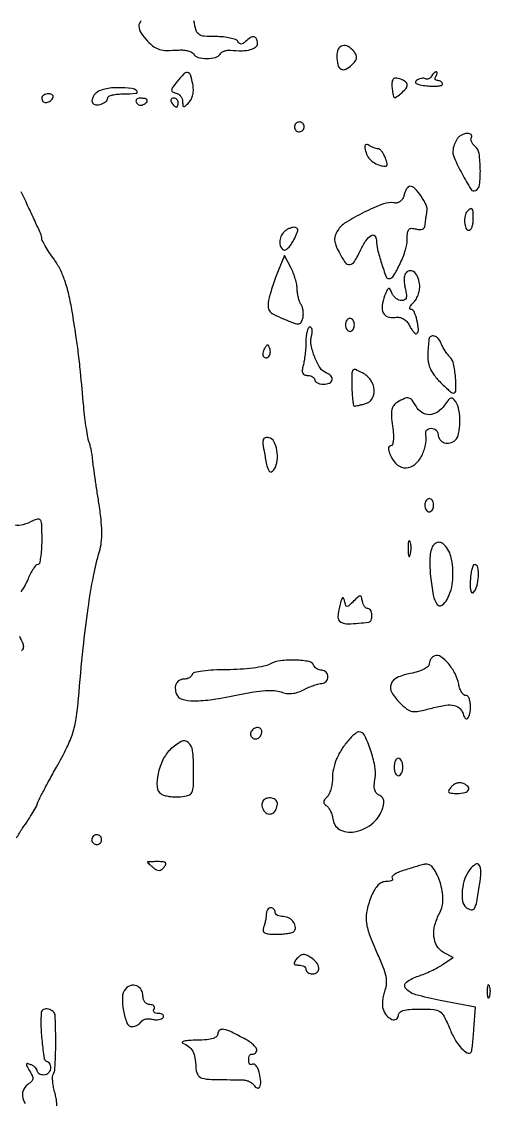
# Model space of a CAD drawing. Extents: x 0 to 5034, y 0 to 2560.
# Drawn here: x 4488.4 to 4594.9, y 1785.6 to 2031.4 of the extents above; entities that cross this region are included whole.
import ezdxf

# ---------------------------------------------------------------- set-up
doc = ezdxf.new("R2010")
doc.units = 0

msp = doc.modelspace()

# ---------------------------------------------------------------- linework, layer by layer
for points in [[(4515.530357, 2031.563435, 0.21924), (4515.072348, 2030.424967, 0.127468), (4515.585331, 2028.78252, 0.057338), (4517, 2027, 0.035938), (4518.482248, 2025.716782, 0.091171), (4519.753572, 2025.087117, 0.070342), (4521.357731, 2024.865021, 0.01538), (4524.150833, 2024.959002, -0.038435), (4525.213776, 2024.945777, -0.04368), (4526.216325, 2024.766886, -0.048627), (4527.022545, 2024.462446, -0.140663), (4527.45985, 2024.064964, 0.193548), (4528.521468, 2023.283004, 0.062497), (4530.495817, 2023.029596, 0.062526), (4532.469813, 2023.271765, 0.194982), (4533.529573, 2024.04785, -0.103752), (4533.899643, 2024.436947, -0.059505), (4534.474985, 2024.740011, -0.055675), (4535.155046, 2024.91708, -0.060393), (4535.83859, 2024.932696, 0.024407), (4538.502995, 2024.80205, 0.062401), (4540.416996, 2025.041486, 0.10685), (4541.57658, 2025.618869, 0.227802), (4542, 2026.5, 0.101148), (4541.795111, 2027.502458, 0.259373), (4541.229783, 2027.941225, 0.181614), (4540.370693, 2027.760937, 0.054862), (4539.312868, 2026.912868, -0.047458), (4538.768438, 2026.463023, -0.150038), (4538.321227, 2026.325735, -0.181024), (4537.927179, 2026.473233, -0.075363), (4537.553851, 2026.912868, 0.171497), (4537.029735, 2027.334564, 0.030963), (4535.807485, 2027.680655, 0.030212), (4534.259292, 2027.920381, 0.023308), (4532.552274, 2028, -0.016646), (4529.862737, 2028.089564, -0.139444), (4528.729289, 2028.495204, -0.166348), (4528.078103, 2029.406691, -0.02631), (4527.551757, 2031.575803, -0.029408)], [(4487.308561, 1845.895712, -0.026207), (4488.643139, 1848.071769, 0.005614), (4489.929371, 1849.987335, 0.008227), (4491.013922, 1851.703334, 0.004517), (4491.887673, 1853.167119, 0.133055), (4492, 1853.581753, -0.118468), (4492.106427, 1854.024628, -0.001955), (4493.276547, 1856.296649, -0.004946), (4494.68024, 1858.932182, -0.003251), (4496.345692, 1861.939315, 0.013137), (4498.717152, 1866.428392, 0.037511), (4500.042011, 1869.700214, 0.039986), (4500.817605, 1873.015206, 0.016637), (4501.352829, 1877.583455, -0.004956), (4502.42331, 1889.027428, -0.009694), (4503.542845, 1898.115572, -0.012062), (4504.758324, 1905.366815, -0.024055), (4506.131444, 1911.019403, 0.045206), (4506.538007, 1913.066505, 0.029849), (4506.648439, 1915.464383, 0.023866), (4506.469536, 1918.375335, 0.012057), (4505.981195, 1922.019403, -0.001916), (4505.50974, 1925.066683, -0.002076), (4505.074455, 1928.03695, -0.001952), (4504.72186, 1930.585956, -0.010095), (4504.560873, 1932, 0.01542), (4504.427864, 1933.067069, 0.012361), (4504.221079, 1934.20625, 0.012549), (4503.977168, 1935.250876, 0.030812), (4503.73217, 1936, -0.05077), (4503.467599, 1936.933297, -0.006674), (4503.136127, 1938.96875, -0.007696), (4502.811431, 1941.401336, -0.006378), (4502.538757, 1944, 0.001201), (4501.793303, 1951.890794, 0.006078), (4501.3134, 1956.286329, 0.007898), (4500.783145, 1960.141111, 0.003003), (4499.92657, 1965.5, 0.015087), (4499.155715, 1969.409448, 0.027256), (4498.256076, 1972.545698, 0.032481), (4497.161288, 1975.143885, 0.039724), (4495.799255, 1977.400038, -0.011097), (4494.727217, 1978.965866, -0.014535), (4493.822281, 1980.444886, -0.012052), (4493.140177, 1981.705683, -0.118503), (4493, 1982.288827, 0.103125), (4492.857754, 1982.97117, 0.00282), (4491.620712, 1985.766086, 0.005718), (4490.103753, 1989.041149, 0.003877), (4488.304551, 1992.737849, 0.010556)], [(4486.818935, 1917.017896, 0.094451), (4488.840888, 1917.159721, 0.058323), (4491.065741, 1918.035184, -0.084278), (4492.143211, 1918.396123, -0.342502), (4492.709393, 1918.083221, -0.095633), (4492.958066, 1916.945972, -0.006147), (4493, 1913.535184, -0.01492), (4492.936665, 1911.413207, -0.024444), (4492.741888, 1909.62596, -0.021483), (4492.466454, 1908.269924, -0.344606), (4492.12132, 1908, 0.215294), (4491.701155, 1907.810289, 0.030699), (4491.105993, 1907.045312, 0.030366), (4490.477582, 1905.994813, 0.021577), (4489.898779, 1904.75, -0.030656), (4489.216187, 1903.349031, -0.020173), (4488.270931, 1901.824474, -0.020315)], [(4487.933574, 1891.722731, -0.02111), (4488.713598, 1890.04103, -0.14207), (4488.813345, 1889.136511, -0.166519), (4488.404726, 1888.392838, -0.031847)], [(4496.414856, 1784.976663, 0.027883), (4496.389834, 1785.88252, 0.028226), (4496.232438, 1787.001011, 0.020768), (4495.93758, 1788.217645, -0.024114), (4495.644667, 1789.462577, -0.028165), (4495.491422, 1790.667074, -0.02895), (4495.478887, 1791.682234, -0.127697), (4495.653974, 1792.249135, 0.124031), (4495.991267, 1793.313917, 0.007287), (4496.146553, 1796.732325, 0.010619), (4496.186129, 1800.861658, 0.007498), (4496.0625, 1805.5, 0.206753), (4495.623627, 1806.409924, 0.120576), (4494.527288, 1806.971856, 0.146207), (4493.434787, 1806.909833, 0.283714), (4492.911139, 1806.25, 0.039346), (4492.800033, 1803.422806, 0.016414), (4493.075502, 1799.613963, 0.008135), (4493.535712, 1795.838397, 0.278325), (4494.079441, 1795.166667, -0.200136), (4494.825267, 1794.482283, -0.154784), (4494.965405, 1793.377302, -0.153613), (4494.442822, 1792.387623, -0.197544), (4493.5, 1792, -0.057609), (4492.926285, 1792.066322, -0.076852), (4492.440625, 1792.262322, -0.095748), (4492.115158, 1792.552359, -0.164455), (4492, 1792.893011, 0.137736), (4491.892308, 1793.27653, 0.061449), (4491.563673, 1793.691135, 0.054172), (4491.082821, 1794.071758, 0.04877), (4490.514633, 1794.356011, 0.031988), (4489.752358, 1794.593861, 0.433279), (4489.53362, 1794.450793, 0.174191), (4489.603318, 1794.047363, 0.009695), (4490.264633, 1792.932487, -0.027422), (4490.845017, 1791.86996, -0.119043), (4490.992317, 1791.172523, -0.17298), (4490.780829, 1790.629511, -0.075137), (4490.183516, 1790.119381, 0.129885), (4488.959956, 1788.82071, 0.150556), (4488.626257, 1787.161196, 0.140629), (4489.28297, 1785.516312, 0.108659)]]:
    msp.add_lwpolyline(points, format="xyb")
for points in [[(4560, 2023.559017, 0.05856), (4560.228983, 2021.610592, 0.207965), (4560.967376, 2020.627205, 0.250806), (4562.073906, 2020.599336, 0.079946), (4563.453898, 2021.596755, 0.038464), (4564.195782, 2022.462493, 0.120711), (4564.485824, 2023.165379, 0.14581), (4564.391541, 2023.841849, 0.066262), (4563.912073, 2024.605946, 0.087505), (4562.564305, 2025.74926, 0.200221), (4561.268403, 2025.923599, 0.22506), (4560.338816, 2025.133872, 0.106354)], [(4523.704284, 2017.736755, 0.012691), (4522.722622, 2016.448328, 0.132862), (4522.489902, 2015.832894, 0.306933), (4522.701283, 2015.444364, 0.067784), (4523.454284, 2015.176676, -0.095588), (4524.044711, 2014.929273, -0.079339), (4524.545946, 2014.466296, -0.078274), (4524.883425, 2013.863641, -0.088795), (4525, 2013.21239, 0.023137), (4525.041682, 2012.312123, 0.352377), (4525.244464, 2012.103045, 0.221895), (4525.587997, 2012.214458, 0.011909), (4526.42795, 2013.035714, 0.082247), (4526.979457, 2013.826969, 0.059559), (4527.323795, 2014.846841, 0.054331), (4527.438866, 2016.016325, 0.046285), (4527.311373, 2017.25, 0.028652), (4526.783415, 2019.294023, 0.289343), (4526.13953, 2019.833544, 0.24026), (4525.274207, 2019.529929, 0.02133)], [(4572.717159, 2018.206326, 0.087361), (4572.551535, 2017.63517, 0.037308), (4572.524899, 2016.837486, 0.027595), (4572.62702, 2015.781162, 0.011659), (4572.875, 2014.377555, 0.513667), (4573.312931, 2014.18011, 0.043928), (4574.500498, 2015.015925, 0.036461), (4575.67904, 2016.167823, 0.182988), (4576, 2017.015456, 0.238017), (4575.6356, 2017.737582, 0.072157), (4574.521766, 2018.334634, 0.076252), (4573.331478, 2018.570697, 0.297828)], [(4581.489919, 2018.983688, -0.069989), (4581.195223, 2018.629036, -0.085838), (4580.832272, 2018.398202, -0.100122), (4580.459435, 2018.324319, -0.138277), (4580.133156, 2018.417705, 0.128521), (4579.759713, 2018.53238, 0.054412), (4579.232774, 2018.497328, 0.048935), (4578.647606, 2018.33353, 0.045745), (4578.091232, 2018.056384, 0.224861), (4577.850707, 2017.685114, 0.312273), (4578.025438, 2017.343555, 0.078031), (4578.855845, 2017.052765, 0.016218), (4580.388977, 2016.823168, 0.02061), (4581.773338, 2016.719139, 0.034511), (4582.939262, 2016.760201, 0.039459), (4583.781624, 2016.916163, 0.339412), (4584, 2017.200801, 0.131561), (4583.918395, 2017.505575, 0.100608), (4583.688914, 2017.765235, 0.088127), (4583.345635, 2017.939902, 0.073854), (4582.940983, 2018, -0.108972), (4582.586039, 2018.078288, -0.182303), (4582.3746, 2018.29375, -0.161196), (4582.343488, 2018.6179, -0.082592), (4582.5, 2019, 0.034804), (4582.701786, 2019.383844, 0.074368), (4582.789612, 2019.70625, 0.143517), (4582.754342, 2019.914721, 0.287043), (4582.618034, 2020, 0.142639), (4582.38311, 2019.931589, 0.041668), (4582.0804, 2019.701458, 0.038173), (4581.767145, 2019.37265, 0.032835)], [(4505.311187, 2015.16938, 0.050252), (4504.84271, 2014.595457, 0.06032), (4504.531161, 2013.972391, 0.071061), (4504.413582, 2013.396187, 0.154457), (4504.522834, 2012.963054, 0.242241), (4505.274995, 2012.510245, 0.096398), (4506.505284, 2012.665624, 0.093996), (4507.610133, 2013.276794, 0.223116), (4508, 2014.106989, -0.299238), (4508.227423, 2014.452965, -0.042242), (4509.077083, 2014.737678, -0.036764), (4510.261429, 2014.935378, -0.022981), (4511.666667, 2015, 0.023126), (4514.40721, 2015.126822, 0.626225), (4514.603764, 2015.650045, 0.180558), (4513.465428, 2016.205437, 0.017363), (4510.337655, 2016.39939, 0.033322), (4508.82485, 2016.339737, 0.033502), (4507.336159, 2016.079576, 0.035487), (4506.075846, 2015.674564, 0.101323)], [(4493, 2014, 0.092995), (4493.071618, 2013.618268, 0.096318), (4493.276414, 2013.29375, 0.099231), (4493.581949, 2013.076556, 0.105429), (4493.940983, 2013, 0.089642), (4494.346558, 2013.073302, 0.053229), (4494.7871, 2013.29375, 0.051032), (4495.193797, 2013.617485, 0.06081), (4495.5, 2014, 0.139169), (4495.607943, 2014.379648, 0.191142), (4495.478525, 2014.70625, 0.138808), (4495.110654, 2014.926733, 0.066118), (4494.559017, 2015, 0.062283), (4493.962904, 2014.925455, 0.080552), (4493.457961, 2014.70625, 0.097988), (4493.120018, 2014.381379, 0.153634)], [(4514.510081, 2012.983688, 0.090427), (4514.820631, 2012.639411, 0.095498), (4515.22714, 2012.434921, 0.099685), (4515.665803, 2012.401101, 0.108373), (4516.069098, 2012.542705, 0.050477), (4516.838655, 2013.13314, 0.315493), (4516.933879, 2013.592818, 0.25701), (4516.519563, 2013.914842, 0.039415), (4515.440983, 2014, 0.067432), (4514.890269, 2013.925389, 0.140899), (4514.524436, 2013.701458, 0.190788), (4514.397824, 2013.36964, 0.136093)], [(4522.5, 2013, 0.029505), (4522.768994, 2012.617226, 0.035638), (4523.066025, 2012.29375, 0.038439), (4523.34829, 2012.065539, 0.151918), (4523.559017, 2012, 0.210953), (4523.727648, 2012.07446, 0.081139), (4523.870461, 2012.29375, 0.061769), (4523.967655, 2012.617151, 0.042167), (4524, 2013, 0.105053), (4523.918938, 2013.381556, 0.099167), (4523.688914, 2013.70625, 0.09642), (4523.345238, 2013.923877, 0.093332), (4522.940983, 2014, 0.108972), (4522.586039, 2013.921712, 0.182303), (4522.3746, 2013.70625, 0.161196), (4522.343488, 2013.3821, 0.082592)], [(4550.552786, 2008.08541, 0.099038), (4550.401684, 2007.679226, 0.097945), (4550.417584, 2007.244476, 0.097945), (4550.597789, 2006.848514, 0.099038), (4550.91459, 2006.552786, 0.099038), (4551.320774, 2006.401684, 0.097945), (4551.755524, 2006.417584, 0.097945), (4552.151486, 2006.597789, 0.099038), (4552.447214, 2006.91459, 0.099038), (4552.598316, 2007.320774, 0.097945), (4552.582416, 2007.755524, 0.097945), (4552.402211, 2008.151486, 0.099038), (4552.08541, 2008.447214, 0.099038), (4551.679226, 2008.598316, 0.097945), (4551.244476, 2008.582416, 0.097945), (4550.848514, 2008.402211, 0.099038)], [(4587.337137, 2004.75, 0.024254), (4587.026326, 2004.194209, 0.018364), (4586.73834, 2003.557343, 0.018682), (4586.511878, 2002.93809, 0.040467), (4586.395255, 2002.445212, 0.142633), (4586.65347, 2000.498924, 0.020061), (4588.45382, 1996.82247, 0.015248), (4590.510618, 1993.279513, 0.387279), (4591.5, 1993, 0.253192), (4592.412343, 1994.302066, 0.031925), (4592.595109, 1997.854725, 0.033591), (4592.308939, 2001.442919, 0.184898), (4591.374418, 2003.104224, -0.056009), (4590.897932, 2003.599395, -0.068466), (4590.580264, 2004.157378, -0.081634), (4590.462294, 2004.690117, -0.153333), (4590.570027, 2005.113307, 0.155734), (4590.653928, 2005.44947, 0.191412), (4590.516432, 2005.739534, 0.128281), (4590.152964, 2005.935617, 0.059962), (4589.618034, 2006, 0.072798), (4588.986376, 2005.907543, 0.052711), (4588.329271, 2005.632812, 0.052891), (4587.746779, 2005.228282, 0.075066)], [(4566.365905, 2002.754763, 0.06162), (4566.773252, 2001.303415, 0.081624), (4567.500514, 2000.142383, 0.082826), (4568.55166, 1999.287073, 0.065589), (4569.9104, 1998.733682, 0.032457), (4570.934884, 1998.535711, 0.277228), (4571.34526, 1998.716457, 0.223532), (4571.431723, 1999.204862, 0.022428), (4571.06143, 2000.362975, 0.033819), (4570.693733, 2001.182112, 0.043043), (4570.243014, 2001.876747, 0.048972), (4569.780058, 2002.364353, 0.175821), (4569.385447, 2002.515313, -0.059074), (4568.964233, 2002.572655, -0.024963), (4568.418699, 2002.743341, -0.024276), (4567.847724, 2002.985883, -0.029111), (4567.337785, 2003.270076, 0.066859), (4566.888183, 2003.477974, 0.199364), (4566.557241, 2003.446786, 0.227573), (4566.374271, 2003.198838, 0.084892)], [(4575.278956, 1991.958729, -0.069106), (4574.942721, 1991.149437, -0.094193), (4574.423177, 1990.556588, -0.10448), (4573.767584, 1990.235713, -0.104069), (4573.037254, 1990.206798, 0.133936), (4570.585357, 1989.964582, 0.022717), (4566.234525, 1988.072638, 0.023571), (4562.063628, 1985.779194, 0.116187), (4560.171224, 1983.902566, 0.058753), (4559.644452, 1982.786174, 0.098275), (4559.512811, 1981.759998, 0.077118), (4559.776444, 1980.593484, 0.025268), (4560.507794, 1978.984928, 0.032489), (4561.897255, 1976.678499, 0.273488), (4562.957093, 1976.192796, 0.234862), (4564.015533, 1976.864616, 0.025206), (4565.432976, 1979.5, -0.034079), (4566.649745, 1981.669193, -0.107772), (4567.831104, 1982.830301, -0.359916), (4568.61743, 1982.72836, -0.188809), (4569.005577, 1981.75, 0.05846), (4569.263209, 1979.635602, 0.017749), (4570.136935, 1976.521408, 0.009502), (4571.189499, 1973.42856, 0.318333), (4571.797004, 1973.006323, 0.260909), (4572.903468, 1973.639007, 0.02581), (4574.396231, 1976.442262, 0.031806), (4575.619906, 1979.559058, 0.077788), (4576, 1981.98742, -0.025715), (4576.076489, 1983.473666, -0.154309), (4576.380691, 1984.175417, -0.222646), (4576.963672, 1984.43395, -0.058828), (4578, 1984.289749, 0.050204), (4578.849405, 1984.156631, 0.110706), (4579.493664, 1984.264163, 0.153129), (4579.902218, 1984.601218, 0.131036), (4580.076511, 1985.133369, -0.012652), (4580.129013, 1985.778281, -0.006135), (4580.227075, 1986.599805, -0.00608), (4580.350171, 1987.453323, -0.008713), (4580.481627, 1988.206393, 0.153689), (4580.31069, 1989.689515, 0.044473), (4579.17482, 1991.726729, 0.043597), (4577.72913, 1993.497557, 0.20245), (4576.539085, 1994, 0.207341), (4576.22338, 1993.863201, 0.050031), (4575.869313, 1993.400377, 0.043066), (4575.536533, 1992.74033, 0.031292)], [(4589.666667, 1988.333333, 0.148246), (4589.117117, 1987.305634, 0.068475), (4589.025382, 1985.777653, 0.077107), (4589.338097, 1984.446162, 0.305562), (4590, 1984, 0.226478), (4590.382936, 1984.182831, 0.074992), (4590.70625, 1984.734375, 0.057076), (4590.926884, 1985.542644, 0.038131), (4591, 1986.5, 0.011827), (4590.959636, 1988.206136, 0.146405), (4590.746711, 1988.811817, 0.394613), (4590.359821, 1988.886341, 0.056055)], [(4548.033333, 1983.633333, 0.090462), (4547.312022, 1982.59015, 0.099619), (4547.037151, 1981.394409, 0.113468), (4547.256276, 1980.305615, 0.149256), (4547.921515, 1979.548506, 0.267222), (4548.376735, 1979.534238, 0.070168), (4548.989077, 1979.981657, 0.051979), (4549.651252, 1980.774535, 0.032313), (4550.261726, 1981.822823, 0.013199), (4550.960159, 1983.32057, 0.092928), (4551.138531, 1984.101261, 0.266142), (4550.928253, 1984.504257, 0.143382), (4550.373544, 1984.666667, 0.064943), (4549.797752, 1984.591563, 0.039121), (4549.14702, 1984.363125, 0.03857), (4548.524833, 1984.028928, 0.053899)], [(4546.682489, 1974.782515, 0.01185), (4546.077746, 1973.232923, 0.008339), (4545.468398, 1971.463776, 0.008421), (4544.941848, 1969.75058, 0.017443), (4544.600424, 1968.393441, 0.044186), (4544.390906, 1966.702318, 0.167688), (4544.698433, 1965.698701, 0.11927), (4545.634557, 1964.904185, 0.017684), (4547.902018, 1963.861607, 0.007888), (4550.344676, 1962.886448, 0.099273), (4551.319135, 1962.723024, 0.251855), (4551.883516, 1963.050062, 0.074233), (4552.289987, 1964.000909, 0.055079), (4552.404543, 1964.781415, 0.04042), (4552.365059, 1965.656111, 0.041145), (4552.189205, 1966.48872, 0.068697), (4551.892745, 1967.139302, -0.053489), (4551.560743, 1967.813003, -0.026286), (4551.279375, 1968.727655, -0.025733), (4551.084309, 1969.7183, -0.033962), (4551.015313, 1970.635693, 0.048463), (4550.909544, 1971.648825, 0.021572), (4550.584885, 1972.952832, 0.021113), (4550.119588, 1974.314076, 0.026755), (4549.571529, 1975.524767), (4548.143058, 1978.278148)], [(4575.561046, 1974.098775, 0.107384), (4575.363845, 1973.54063, 0.032611), (4575.3093, 1972.63984, 0.030994), (4575.37911, 1971.594556, 0.029321), (4575.577814, 1970.545989, -0.028344), (4575.812824, 1969.318926, -0.115297), (4575.739691, 1968.567531, -0.199839), (4575.375165, 1968.152821, -0.114301), (4574.715397, 1968, -0.102623), (4574.088618, 1968.130013, -0.065345), (4573.447295, 1968.514062, -0.061651), (4572.889236, 1969.080917, -0.067706), (4572.506829, 1969.75, 0.027956), (4572.077127, 1970.662935, 0.384938), (4571.760048, 1970.775123, 0.194113), (4571.429363, 1970.449101, 0.010511), (4570.863734, 1969.065284, 0.058146), (4570.299576, 1966.863582, 0.146385), (4570.554261, 1965.244529, 0.200661), (4571.566065, 1964.342682, 0.11875), (4573.201066, 1964.185986, -0.072595), (4574.24481, 1964.181719, -0.093817), (4575.147436, 1963.866374, -0.088284), (4575.911401, 1963.223799, -0.057164), (4576.547145, 1962.255926, 0.026295), (4577.018155, 1961.432429, 0.047611), (4577.498216, 1960.823087, 0.070106), (4577.915951, 1960.493231, 0.340794), (4578.196095, 1960.529428, 0.223003), (4578.559495, 1961.535664, 0.038908), (4578.208921, 1963.577574, 0.038336), (4577.560991, 1965.504063, 0.301061), (4576.811994, 1966, -0.3228), (4576.603794, 1966.150049, -0.180215), (4576.615186, 1966.477555, -0.070829), (4576.923542, 1967.000481, -0.027803), (4577.482862, 1967.62572, 0.073638), (4578.08311, 1968.434635, 0.046207), (4578.541641, 1969.522113, 0.045411), (4578.800864, 1970.703948, 0.061091), (4578.804291, 1971.798601, 0.072469), (4578.34517, 1973.499911, 0.137262), (4577.45807, 1974.59447, 0.227539), (4576.445342, 1974.767715, 0.18693)], [(4552.986345, 1958.75, -0.015365), (4552.937111, 1957.341055, -0.011498), (4552.799577, 1955.79375, -0.01165), (4552.602388, 1954.34141, -0.025903), (4552.369714, 1953.25, 0.035681), (4552.162127, 1952.173554, 0.136451), (4552.26462, 1951.5047, 0.199763), (4552.663717, 1951.130525, 0.089952), (4553.383369, 1951, -0.059962), (4554.001601, 1950.925592, -0.078763), (4554.525115, 1950.70625, -0.096976), (4554.875687, 1950.381414, -0.158851), (4555, 1950, 0.191087), (4555.151477, 1949.618118, 0.088204), (4555.5875, 1949.29375, 0.068025), (4556.234582, 1949.073693, 0.048028), (4557, 1949, 0.098517), (4558.324062, 1949.263441, 0.243274), (4558.944153, 1949.998563, 0.257575), (4558.686558, 1950.891865, 0.105249), (4557.591557, 1951.60324, -0.160132), (4556.218842, 1952.722355, -0.048572), (4554.981326, 1955.145433, -0.048787), (4554.207271, 1957.861578, -0.10941), (4554.287934, 1959.993061, 0.040817), (4554.423256, 1960.762048, 0.070234), (4554.392344, 1961.410462, 0.106266), (4554.210094, 1961.84199, 0.24457), (4553.90638, 1962, 0.280243), (4553.555653, 1961.786668, 0.050541), (4553.262238, 1961.045312, 0.041581), (4553.057308, 1959.995347, 0.026366)], [(4562, 1962.5, 0.064853), (4562.074694, 1961.926543, 0.082425), (4562.29375, 1961.440625, 0.098894), (4562.618646, 1961.115568, 0.148195), (4563, 1961, 0.148195), (4563.381354, 1961.115568, 0.098894), (4563.70625, 1961.440625, 0.082425), (4563.925306, 1961.926543, 0.064853), (4564, 1962.5, 0.064853), (4563.925306, 1963.073457, 0.082425), (4563.70625, 1963.559375, 0.098894), (4563.381354, 1963.884432, 0.148195), (4563, 1964, 0.148195), (4562.618646, 1963.884432, 0.098894), (4562.29375, 1963.559375, 0.082425), (4562.074694, 1963.073457, 0.064853)], [(4580.918758, 1959.25, 0.017742), (4580.663469, 1955.731045, 0.066834), (4580.876125, 1953.534909, 0.086889), (4581.624622, 1951.780921, 0.043696), (4583.112898, 1949.879143, 0.010336), (4584.186805, 1948.776135, 0.014737), (4585.188267, 1947.845748, 0.010621), (4586.048801, 1947.124, 0.170799), (4586.40121, 1947, 0.408148), (4587.064949, 1947.650104, 0.026758), (4586.968237, 1950.60222, 0.030265), (4586.518324, 1953.645753, 0.144042), (4585.694046, 1955.178571, -0.032699), (4585.145628, 1955.811305, -0.019697), (4584.577059, 1956.625893, -0.019688), (4584.073676, 1957.483826, -0.032327), (4583.725431, 1958.25, 0.093664), (4583.075198, 1959.313509, 0.123873), (4582.134577, 1959.941621, 0.213928), (4581.338595, 1959.878422, 0.245289)], [(4543.582949, 1957.134215, 0.052326), (4543.327923, 1956.604943, 0.061761), (4543.20609, 1956.06291, 0.07231), (4543.228156, 1955.59012, 0.149701), (4543.399864, 1955.266802, 0.208213), (4544.031223, 1955.018401, 0.228122), (4544.610436, 1955.323111, 0.143258), (4544.913564, 1956.144952, 0.097944), (4544.787251, 1957.138246, 0.033951), (4544.536207, 1957.749629, 0.286646), (4544.294341, 1957.899578, 0.233206), (4544.012891, 1957.759582, 0.024362)], [(4563.413631, 1948.447746, 0.010566), (4563.482715, 1946.745499, 0.017567), (4563.621504, 1945.316549, 0.011767), (4563.798184, 1944.189419, 0.377866), (4564, 1944.029787, 0.036372), (4564.302111, 1944.068074, 0.004536), (4564.949564, 1944.204616, 0.005326), (4565.716366, 1944.382192, 0.00439), (4566.53043, 1944.587456, 0.196917), (4568.055311, 1945.733826, 0.160595), (4568.502144, 1947.743049, 0.129469), (4567.67186, 1949.968128, 0.118935), (4565.83134, 1951.580386, 0.024149), (4564.230339, 1952.32306, 0.336823), (4563.653545, 1952.167317, 0.164201), (4563.394154, 1951.414443, 0.006432)], [(4573.774093, 1944.933384, 0.098234), (4572.945787, 1944.201773, 0.113111), (4572.510682, 1943.243459, 0.067805), (4572.416914, 1941.814698, 0.016589), (4572.660017, 1939.463793, -0.01672), (4572.855426, 1937.569246, -0.041368), (4572.836807, 1936.174318, -0.064354), (4572.6327, 1935.280758, -0.314191), (4572.230009, 1935, 0.240837), (4571.871543, 1934.816704, 0.16939), (4571.739683, 1934.374598, 0.075008), (4571.890828, 1933.611262, 0.022271), (4572.344085, 1932.507802, 0.117532), (4573.817838, 1930.64098, 0.177673), (4575.76492, 1930.002517, 0.167862), (4577.746504, 1930.765267, 0.104036), (4579.297736, 1932.75, 0.032513), (4579.784844, 1933.93139, 0.029388), (4580.133992, 1935.20625, 0.030605), (4580.309219, 1936.386683, 0.077433), (4580.250092, 1937.25, -0.070475), (4580.189895, 1937.98046, -0.134152), (4580.376862, 1938.534968, -0.149935), (4580.800507, 1938.878414, -0.096189), (4581.426676, 1939, -0.087287), (4582.027421, 1938.894321, -0.094384), (4582.537836, 1938.590803, -0.100148), (4582.879257, 1938.138389, -0.112179), (4583, 1937.606989, 0.164756), (4583.390004, 1936.455538, 0.147947), (4584.415954, 1935.717085, 0.139011), (4585.731904, 1935.64614, 0.141688), (4586.878145, 1936.278145, 0.148972), (4587.676853, 1937.776907, 0.044633), (4587.950182, 1940.379113, 0.045117), (4587.747645, 1943.084475, 0.101031), (4587.012879, 1945, 0.060313), (4586.43852, 1945.698559, 0.268472), (4585.942224, 1945.818753, 0.150525), (4585.380783, 1945.446262, 0.018137), (4584.471488, 1944.25, -0.091494), (4582.870548, 1942.683123, -0.139279), (4581.032618, 1942.083444, -0.156754), (4579.308866, 1942.564898, -0.124654), (4578, 1944, 0.03908), (4577.133964, 1945.352571, 0.178298), (4576.360773, 1945.848456, 0.158385), (4575.393494, 1945.75455, 0.029186)], [(4543.571377, 1933.335126, 0.009193), (4544.15386, 1930.422673, 0.08695), (4544.635162, 1929.249249, 0.397719), (4545.178662, 1929.109884, 0.128489), (4545.839114, 1929.739681, 0.112104), (4546.487748, 1931.631524, 0.070027), (4546.410584, 1933.98297, 0.07672), (4545.732636, 1935.989889, 0.228861), (4544.601918, 1936.835126, 0.10034), (4543.737265, 1936.828148, 0.27578), (4543.306704, 1936.430034, 0.105069), (4543.233846, 1935.48543, 0.011655)], [(4580, 1921.5, 0.064853), (4580.074694, 1920.926543, 0.082425), (4580.29375, 1920.440625, 0.098894), (4580.618646, 1920.115568, 0.148195), (4581, 1920, 0.148195), (4581.381354, 1920.115568, 0.098894), (4581.70625, 1920.440625, 0.082425), (4581.925306, 1920.926543, 0.064853), (4582, 1921.5, 0.064853), (4581.925306, 1922.073457, 0.082425), (4581.70625, 1922.559375, 0.098894), (4581.381354, 1922.884432, 0.148195), (4581, 1923, 0.148195), (4580.618646, 1922.884432, 0.098894), (4580.29375, 1922.559375, 0.082425), (4580.074694, 1922.073457, 0.064853)], [(4576.194949, 1911.5, 0.012823), (4576.235556, 1910.431793, 0.080377), (4576.356533, 1909.900903, 0.597527), (4576.51666, 1909.883358, 0.087174), (4576.692991, 1910.269032, 0.037336), (4576.832894, 1911.036634, 0.029507), (4576.872264, 1911.880008, 0.030339), (4576.814405, 1912.671085, 0.06278), (4576.655937, 1913.269032, 0.31318), (4576.47713, 1913.386009, 0.333666), (4576.315079, 1913.257153, 0.052471), (4576.212705, 1912.580113, 0.014395)], [(4582.026125, 1912.531479, 0.101528), (4581.472335, 1911.494131, 0.047035), (4581.176454, 1909.988128, 0.034984), (4581.115957, 1907.976081, 0.015742), (4581.304477, 1905.338842, 0.0185), (4581.90936, 1901.04155, 0.111287), (4582.779156, 1898.975648, 0.402239), (4583.842935, 1898.77573, 0.12573), (4585.050216, 1900.09383, 0.106413), (4586.351709, 1904.630675, 0.076613), (4585.899968, 1909.896058, 0.15847), (4584.158801, 1912.717966, 0.417412)], [(4590.311433, 1904.356949, 0.020182), (4590.295869, 1903.001808, 0.052361), (4590.42568, 1902.035224, 0.141592), (4590.671049, 1901.606123, 0.415355), (4590.977859, 1901.611433, 0.125883), (4591.826896, 1903.109224, 0.055719), (4592.177961, 1905.371946, 0.061661), (4592.01622, 1907.375214, 0.35741), (4591.25, 1907.995516, 0.305474), (4590.947091, 1907.788765, 0.031632), (4590.664921, 1906.924837, 0.030802), (4590.437943, 1905.75009, 0.019362)], [(4560.673537, 1898.704011, 0.050145), (4560.265674, 1896.123586, 0.283522), (4560.900016, 1894.95127, 0.145902), (4562.646399, 1894.537744, 0.012663), (4567.25, 1894.918758, 0.290941), (4567.828571, 1895.381057, 0.097222), (4567.982839, 1896.503717, 0.096968), (4567.701373, 1897.603239, 0.289411), (4567.073324, 1898, -0.159927), (4566.694866, 1898.124229, -0.07423), (4566.323883, 1898.493087, -0.062145), (4566.015682, 1899.03646, -0.050427), (4565.823324, 1899.678593, 0.026386), (4565.583612, 1900.645381, 0.32978), (4565.298203, 1900.856948, 0.188648), (4564.877155, 1900.692611, 0.010093), (4563.823018, 1899.680182, -0.010892), (4562.770075, 1898.672126, -0.19666), (4562.341041, 1898.513824, -0.317065), (4562.04418, 1898.739015, -0.02496), (4561.777149, 1899.751589, 0.054648), (4561.56513, 1900.397599, 0.515487), (4561.323311, 1900.444749, 0.128042), (4561.044677, 1899.997086, 0.01127)], [(4544.803204, 1885.38035, -0.076086), (4543.452909, 1884.896097, -0.016147), (4540.978881, 1884.49641, -0.016546), (4538.051651, 1884.218109, -0.015054), (4535.018519, 1884.122248, 0.01204), (4532.011916, 1884.045361, 0.021427), (4529.546801, 1883.816701, 0.018539), (4527.671506, 1883.490131, 0.265903), (4527.185185, 1883.055556, -0.104113), (4526.949177, 1882.652042, -0.070347), (4526.53788, 1882.310069, -0.066471), (4526.020976, 1882.078977, -0.072041), (4525.475684, 1882, 0.112223), (4524.333655, 1881.740407, 0.15669), (4523.578236, 1881.025469, 0.138089), (4523.323665, 1879.926486, 0.080069), (4523.603744, 1878.590242, 0.236515), (4524.868061, 1877.436053, 0.067065), (4527.583541, 1877.049311, 0.040617), (4531.780606, 1877.358986, 0.013124), (4537.916, 1878.48233, -0.012861), (4541.140325, 1879.074432, -0.023756), (4543.788565, 1879.3626, -0.029099), (4545.886142, 1879.368274, -0.077114), (4547.349085, 1879.057378, 0.054873), (4548.588284, 1878.736089, 0.061217), (4549.821789, 1878.709233, 0.056665), (4551.101921, 1878.987067, 0.037931), (4552.482016, 1879.575048, -0.018398), (4553.635237, 1880.120481, -0.018234), (4554.828848, 1880.58142, -0.018434), (4555.90043, 1880.907273, -0.064674), (4556.614307, 1881, 0.107435), (4557.142987, 1881.114924, 0.099549), (4557.592953, 1881.440625, 0.095763), (4557.894637, 1881.927357, 0.091231), (4558, 1882.5, 0.09335), (4557.892158, 1883.07259, 0.096425), (4557.583854, 1883.559375, 0.099164), (4557.123872, 1883.885184, 0.105033), (4556.583333, 1884, -0.067104), (4556.016268, 1884.076449, -0.064872), (4555.482631, 1884.300544, -0.07), (4555.061678, 1884.631935, -0.111043), (4554.825624, 1885.023128, 0.273058), (4553.739346, 1885.968067, 0.036812), (4550.608482, 1886.311379, 0.04042), (4547.222881, 1886.158354, 0.092829)], [(4582.25, 1887.260148, 0.088803), (4581.77223, 1886.995295, 0.069227), (4581.367188, 1886.559851, 0.068679), (4581.093647, 1886.026469, 0.084381), (4581, 1885.475516, -0.219554), (4580.722077, 1884.8731, -0.057181), (4579.81449, 1884.262713, -0.044674), (4578.460851, 1883.708618, -0.026006), (4576.757905, 1883.278785, 0.054656), (4573.672153, 1882.309206, 0.204878), (4572.313344, 1880.859329, 0.223023), (4572.483935, 1878.96986, 0.064211), (4574.32359, 1876.585501, 0.031345), (4575.932097, 1875.166945, 0.126109), (4577.12456, 1874.649844, 0.091915), (4578.613348, 1874.687131, 0.012392), (4581.669991, 1875.412945, -0.026344), (4584.763806, 1876.056999, -0.09567), (4586.761837, 1875.980651, -0.157684), (4588.034424, 1875.214801, -0.11627), (4588.805892, 1873.75, 0.160125), (4589.251273, 1873.05638, 0.420708), (4589.779379, 1873.116861, 0.123401), (4590.235638, 1874.153134, 0.046048), (4590.359091, 1875.75, 0.03641), (4590.267827, 1876.788419, 0.060739), (4590.02414, 1877.630225, 0.087975), (4589.677256, 1878.161295, 0.259726), (4589.276278, 1878.289062, -0.233885), (4588.837528, 1878.405665, -0.072232), (4588.380364, 1878.94044, -0.05507), (4587.974226, 1879.774655, -0.036428), (4587.689454, 1880.802728, 0.067788), (4586.846643, 1883.241296, 0.058041), (4585.347214, 1885.509631, 0.065182), (4583.649017, 1887.062029, 0.239274)], [(4540.542705, 1870.069098, 0.195483), (4540.412739, 1869.300347, 0.177971), (4540.849183, 1868.620737, 0.173509), (4541.632003, 1868.375083, 0.18866), (4542.36052, 1868.693853, 0.094258), (4542.860497, 1869.428701, 0.135693), (4542.969472, 1870.203471, 0.182678), (4542.664889, 1870.772622, 0.181466), (4542.059017, 1871, 0.08447), (4541.65652, 1870.931514, 0.05343), (4541.225445, 1870.726548, 0.051896), (4540.832549, 1870.425195, 0.064898)], [(4562.783487, 1868.25, 0.035748), (4561.146189, 1866.077456, 0.043971), (4559.959747, 1863.834065, 0.046949), (4559.24206, 1861.552455, 0.05278), (4559, 1859.265741, -0.038489), (4558.908396, 1858.077489, -0.034935), (4558.635268, 1856.87708, -0.036728), (4558.235287, 1855.836537, -0.086462), (4557.758359, 1855.158359, 0.040105), (4557.222049, 1854.528349, 0.144343), (4557.048725, 1854.035801, 0.190303), (4557.191487, 1853.611342, 0.078807), (4557.657544, 1853.208359, -0.105793), (4558.12048, 1852.762633, -0.039605), (4558.566304, 1851.973706, -0.037043), (4558.930706, 1851.00893, -0.036935), (4559.149185, 1850, 0.258833), (4560.928745, 1847.639396, 0.16578), (4564.434441, 1847.324059, 0.121194), (4568.255368, 1849.313643, 0.140532), (4570.462452, 1852.754926, 0.0439), (4570.678011, 1853.800601, 0.099605), (4570.611377, 1854.601559, 0.128926), (4570.263121, 1855.185191, 0.10285), (4569.64448, 1855.582931, -0.127131), (4568.995046, 1856.045895, -0.114279), (4568.619359, 1856.783644, -0.074631), (4568.515564, 1857.879295, -0.026591), (4568.684985, 1859.446215, 0.087597), (4568.646185, 1862.242769, 0.035975), (4567.665522, 1865.921185, 0.030852), (4566.294014, 1869.218835, 0.286193), (4565.041046, 1870, 0.138923), (4564.664425, 1869.893298, 0.026822), (4564.076321, 1869.485938, 0.026677), (4563.421526, 1868.919971, 0.021855)], [(4522.267537, 1866.034621, 0.092526), (4520.523194, 1863.673327, 0.060858), (4519.424863, 1860.468339, 0.065829), (4519.193986, 1857.480445, 0.239063), (4520.118166, 1855.879976, 0.07924), (4520.855323, 1855.551082, 0.0291), (4521.975336, 1855.320162, 0.027972), (4523.250047, 1855.206138, 0.029986), (4524.5, 1855.239481, 0.046445), (4526.317066, 1855.569089, 0.21597), (4527.113834, 1856.237034, 0.104898), (4527.44217, 1857.586404, 0.007414), (4527.5, 1861.486305, 0.027976), (4527.260692, 1865.759911, 0.188008), (4526.291149, 1867.606177, 0.312465), (4524.699637, 1867.781723, 0.06363)], [(4573, 1862, 0.048028), (4573.073693, 1861.234582, 0.068025), (4573.29375, 1860.5875, 0.088204), (4573.618118, 1860.151477, 0.191087), (4574, 1860, 0.191087), (4574.381882, 1860.151477, 0.088204), (4574.70625, 1860.5875, 0.068025), (4574.926307, 1861.234582, 0.048028), (4575, 1862, 0.048028), (4574.926307, 1862.765418, 0.068025), (4574.70625, 1863.4125, 0.088204), (4574.381882, 1863.848523, 0.191087), (4574, 1864, 0.191087), (4573.618118, 1863.848523, 0.088204), (4573.29375, 1863.4125, 0.068025), (4573.073693, 1862.765418, 0.048028)], [(4585.950668, 1857.440559, 0.044371), (4585.425425, 1856.67943, 0.335831), (4585.479603, 1856.273356, 0.183144), (4585.978267, 1856.045928, 0.016407), (4587.377555, 1856, 0.056175), (4589.092843, 1856.193324, 0.221748), (4589.910111, 1856.828788, 0.343757), (4589.759479, 1857.617373, 0.088591), (4588.573113, 1858.33357, 0.104173), (4587.938286, 1858.435244, 0.06997), (4587.214179, 1858.297112, 0.066075), (4586.514418, 1857.95027, 0.071608)], [(4543, 1853.559017, 0.119866), (4543.310893, 1852.280811, 0.16138), (4544.157072, 1851.45435, 0.198985), (4545.192192, 1851.391369, 0.172983), (4546.04582, 1852.074139, 0.049309), (4546.323761, 1852.642196, 0.050802), (4546.48168, 1853.24805, 0.05604), (4546.504617, 1853.80041, 0.121369), (4546.375, 1854.202254, 0.171353), (4545.542296, 1854.872623, 0.13245), (4544.372341, 1854.960578, 0.143878), (4543.38385, 1854.453317, 0.205542)], [(4504.552786, 1846.08541, 0.099038), (4504.401684, 1845.679226, 0.097945), (4504.417584, 1845.244476, 0.097945), (4504.597789, 1844.848514, 0.099038), (4504.91459, 1844.552786, 0.099038), (4505.320774, 1844.401684, 0.097945), (4505.755524, 1844.417584, 0.097945), (4506.151486, 1844.597789, 0.099038), (4506.447214, 1844.91459, 0.099038), (4506.598316, 1845.320774, 0.097945), (4506.582416, 1845.755524, 0.097945), (4506.402211, 1846.151486, 0.099038), (4506.08541, 1846.447214, 0.099038), (4505.679226, 1846.598316, 0.097945), (4505.244476, 1846.582416, 0.097945), (4504.848514, 1846.402211, 0.099038)], [(4517, 1840.372445, 0.20588), (4517.034313, 1840.292645, 0.003283), (4517.401651, 1839.949018, 0.00803), (4517.843248, 1839.554274, 0.005163), (4518.367321, 1839.110114, 0.049672), (4519.080105, 1838.629283, 0.137601), (4519.664931, 1838.498065, 0.147381), (4520.207237, 1838.693215, 0.06007), (4520.782284, 1839.237669, 0.068239), (4521.161382, 1839.847124, 0.321843), (4521.083207, 1840.227775, 0.165884), (4520.584465, 1840.44854, 0.02199), (4519.414963, 1840.5, 0.004951), (4518.488968, 1840.490831, 0.008242), (4517.709395, 1840.462531, 0.002707), (4517.048402, 1840.424028, 0.395706)], [(4575.659983, 1838.673148, 0.02215), (4574.24012, 1838.169622, 0.043175), (4573.170247, 1837.6243, 0.068176), (4572.567511, 1837.122953, 0.402508), (4572.57665, 1836.75, -0.23249), (4572.674071, 1836.468312, -0.234097), (4572.510237, 1836.220313, -0.097094), (4572.022956, 1836.051501, -0.034993), (4571.287987, 1836, 0.105638), (4570.3121, 1835.791492, 0.085354), (4569.420515, 1835.192864, 0.06751), (4568.618145, 1834.189199, 0.036738), (4567.907591, 1832.776905, 0.040459), (4566.873974, 1829.57032, 0.082111), (4566.69681, 1826.933925, 0.065113), (4567.373153, 1824.003103, 0.018099), (4569.182807, 1819.63837, -0.013057), (4570.495091, 1816.561307, -0.043551), (4571.122437, 1814.458704, -0.065983), (4571.240364, 1812.803695, -0.075815), (4570.907341, 1811.256288, 0.037308), (4570.581984, 1810.160959, 0.030642), (4570.396098, 1808.954655, 0.03167), (4570.363971, 1807.820115, 0.068186), (4570.5126, 1806.960299, 0.099445), (4571.298126, 1805.541246, 0.120102), (4572.527351, 1804.64889, 0.231639), (4573.527815, 1804.715396, 0.268478), (4574, 1805.531385, -0.205399), (4574.29378, 1806.216359, -0.117873), (4575.08428, 1806.675085, -0.058095), (4576.52443, 1806.929842, -0.014757), (4578.900945, 1807, -0.016894), (4582.034736, 1806.894086, -0.13049), (4583.41198, 1806.426829, -0.131732), (4584.369901, 1805.339576, -0.017339), (4585.650945, 1802.513689, 0.033457), (4586.900824, 1799.977146, 0.055546), (4588.314963, 1798.060652, 0.085867), (4589.611476, 1797.069282, 0.336122), (4590.543784, 1797.226461, 0.158381), (4590.656369, 1797.464922, 0.00287), (4590.828283, 1798.876251, 0.00682), (4590.998136, 1800.538459, 0.004464), (4591.150656, 1802.458647), (4591.5, 1807.417294), (4583.5, 1808.958647, -0.019559), (4577.946712, 1810.255686, -0.144679), (4575.662888, 1811.674597, -0.444977), (4575.820906, 1813.107551, -0.077235), (4578.565767, 1814.5, 0.019536), (4579.914382, 1814.998968, 0.012617), (4581.43599, 1815.676044, 0.012686), (4582.892133, 1816.414378, 0.02329), (4584.031617, 1817.099297), (4586.431699, 1818.698594), (4584.21585, 1819.884481, -0.142275), (4582.747814, 1821.319567, -0.10628), (4582.070435, 1823.491406, -0.087096), (4582.290856, 1826.134988, -0.062366), (4583.397657, 1828.893946, 0.136296), (4584.114297, 1831.885036, 0.065961), (4583.45294, 1835.796572, 0.072227), (4581.918489, 1839.02716, 0.283668), (4580, 1839.907836, 0.036996), (4579.659544, 1839.84009, 0.001697), (4578.51887, 1839.519761, 0.002818), (4577.167425, 1839.127044, 0.002016)], [(4590.237917, 1838.75, 0.086349), (4589.086574, 1836.671534, 0.058333), (4588.501639, 1834.019169, 0.061513), (4588.556755, 1831.552872, 0.185292), (4589.366514, 1830.110783, 0.116667), (4590.489161, 1829.553955, 0.326085), (4591.252298, 1829.878648, 0.090555), (4591.80345, 1831.354161, 0.008221), (4592.433858, 1835.25, 0.022906), (4592.731802, 1838.274954, 0.154386), (4592.357858, 1839.715499, 0.41738), (4591.520732, 1839.902404, 0.080557)], [(4544, 1828.581787, -0.032815), (4543.956854, 1827.925091, -0.017107), (4543.821697, 1827.115525, -0.016939), (4543.625558, 1826.290883, -0.024761), (4543.393011, 1825.581787, 0.115702), (4543.28746, 1824.810622, 0.246643), (4543.606944, 1824.320836, 0.109826), (4544.469955, 1824.062927, 0.017908), (4546.226345, 1824, 0.016057), (4547.587473, 1824.043724, 0.020688), (4548.831666, 1824.175594, 0.018976), (4549.841606, 1824.364502, 0.141569), (4550.264432, 1824.597766, 0.21813), (4550.622132, 1825.560123, 0.134568), (4550.210771, 1826.718624, 0.111911), (4549.177014, 1827.660981, 0.129792), (4547.893011, 1828, -0.050854), (4547.168668, 1828.073863, -0.070807), (4546.556072, 1828.29375, -0.0909), (4546.144157, 1828.618285, -0.182536), (4546, 1829, 0.099038), (4545.923658, 1829.381638, 0.097945), (4545.70625, 1829.70625, 0.097945), (4545.381638, 1829.923658, 0.099038), (4545, 1830, 0.140509), (4544.618662, 1829.890679, 0.099897), (4544.29375, 1829.5834, 0.085072), (4544.074918, 1829.123848, 0.068778)], [(4550.962833, 1818.455217, 0.023052), (4550.379776, 1817.682849, 0.223137), (4550.31549, 1817.288136, 0.295214), (4550.578373, 1817.058013, 0.036247), (4551.377555, 1817, -0.059737), (4551.99802, 1816.925605, -0.078585), (4552.523407, 1816.70625, -0.096868), (4552.875257, 1816.381418, -0.159372), (4553, 1816, 0.148195), (4553.115568, 1815.618646, 0.098894), (4553.440625, 1815.29375, 0.082425), (4553.926543, 1815.074694, 0.064853), (4554.5, 1815, 0.177813), (4555.572572, 1815.393888, 0.249514), (4555.941688, 1816.323812, 0.149591), (4555.397411, 1817.582399, 0.077003), (4554.085278, 1818.71467, 0.036668), (4553.055466, 1819.257288, 0.124269), (4552.311852, 1819.380628, 0.144024), (4551.663384, 1819.129869, 0.05581)], [(4512.013579, 1811.516362, 0.169335), (4511.320913, 1809.660602, 0.050166), (4511.562064, 1806.594859, 0.050788), (4512.365814, 1803.802219, 0.306345), (4513.552274, 1803, 0.071677), (4514.110716, 1803.080468, 0.052884), (4514.688733, 1803.319341, 0.053296), (4515.198528, 1803.671148, 0.076822), (4515.553842, 1804.087118, -0.127969), (4515.950743, 1804.466374, -0.070112), (4516.582409, 1804.710007, -0.062485), (4517.340578, 1804.788616, -0.058638), (4518.111863, 1804.680998, 0.048966), (4518.874889, 1804.559486, 0.056882), (4519.608457, 1804.598822, 0.065833), (4520.205965, 1804.782794, 0.147827), (4520.558021, 1805.09388, 0.167665), (4520.635256, 1805.437116, 0.190163), (4520.478233, 1805.733827, 0.12142), (4520.079721, 1805.934534, 0.056284), (4519.5, 1806, -0.063222), (4518.925364, 1806.072951, -0.134005), (4518.538811, 1806.29375, -0.191582), (4518.397987, 1806.620597, -0.146489), (4518.5, 1807, 0.139169), (4518.607943, 1807.379648, 0.191142), (4518.478525, 1807.70625, 0.138808), (4518.110654, 1807.926733, 0.066118), (4517.559017, 1808, -0.119703), (4516.961913, 1808.145029, -0.101675), (4516.455891, 1808.553558, -0.092471), (4516.117228, 1809.16686, -0.080199), (4516, 1809.893011, 0.130449), (4515.609881, 1811.362858, 0.167854), (4514.565225, 1812.27784, 0.175894), (4513.218144, 1812.329714, 0.143048)], [(4594.157895, 1811, 0.017491), (4594.189089, 1810.10856, 0.078554), (4594.306058, 1809.601562, 0.447206), (4594.474999, 1809.540618, 0.174857), (4594.662281, 1809.75, 0.057986), (4594.818615, 1810.320008, 0.037979), (4594.87034, 1811, 0.037979), (4594.818615, 1811.679992, 0.057986), (4594.662281, 1812.25, 0.174857), (4594.474999, 1812.459382, 0.447206), (4594.306058, 1812.398438, 0.078554), (4594.189089, 1811.89144, 0.017491)], [(4533, 1801.468615, -0.20284), (4532.711146, 1800.785889, -0.114329), (4531.927976, 1800.313633, -0.058664), (4530.51969, 1800.031435, -0.015989), (4528.25, 1799.921053, 0.011524), (4526.519692, 1799.852382, 0.033679), (4525.335938, 1799.697566, 0.149897), (4524.952237, 1799.490454, 0.541549), (4525, 1799.271109, -0.077154), (4526.359022, 1798.497074, -0.100001), (4527.280505, 1797.402438, -0.083846), (4527.806919, 1795.880902, -0.040043), (4527.984687, 1793.81268, 0.106301), (4528.349698, 1792.161048, 0.221559), (4529.330968, 1791.325415, 0.062588), (4531.553615, 1791.002383, 0.003591), (4538.469189, 1790.918474, -0.053646), (4539.276317, 1790.827582, -0.048761), (4540.07332, 1790.566314, -0.051929), (4540.743504, 1790.184383, -0.099191), (4541.164816, 1789.733322, 0.145983), (4541.912466, 1789.06786, 0.410428), (4542.509219, 1789.27999, 0.132286), (4542.743531, 1790.516454, 0.042561), (4542.441994, 1792.37509, 0.035715), (4542.126353, 1793.336239, 0.064131), (4541.716745, 1794.05699, 0.100695), (4541.284873, 1794.439766, 0.276238), (4540.893326, 1794.434072, -0.162511), (4540.554818, 1794.354324, -0.190833), (4540.262415, 1794.502108, -0.124314), (4540.064672, 1794.883484, -0.057808), (4540, 1795.440983, -0.04698), (4540.054532, 1796.020075, -0.083319), (4540.220312, 1796.468601, -0.128037), (4540.465188, 1796.718633, -0.21913), (4540.75, 1796.75, 0.132286), (4541.062681, 1796.731623, 0.099253), (4541.381366, 1796.867188, 0.08678), (4541.65751, 1797.136667, 0.072943), (4541.846138, 1797.5, 0.228522), (4541.788949, 1797.990374, 0.051728), (4541.254545, 1798.666588, 0.043612), (4540.410872, 1799.393914, 0.030258), (4539.346138, 1800.067109, 0.010751), (4536.158427, 1801.734004, 0.060813), (4534.352861, 1802.370326, 0.195247), (4533.413593, 1802.210749, 0.259838)]]:
    msp.add_lwpolyline(points, format="xyb", close=True)

doc.saveas('drawing.dxf')
